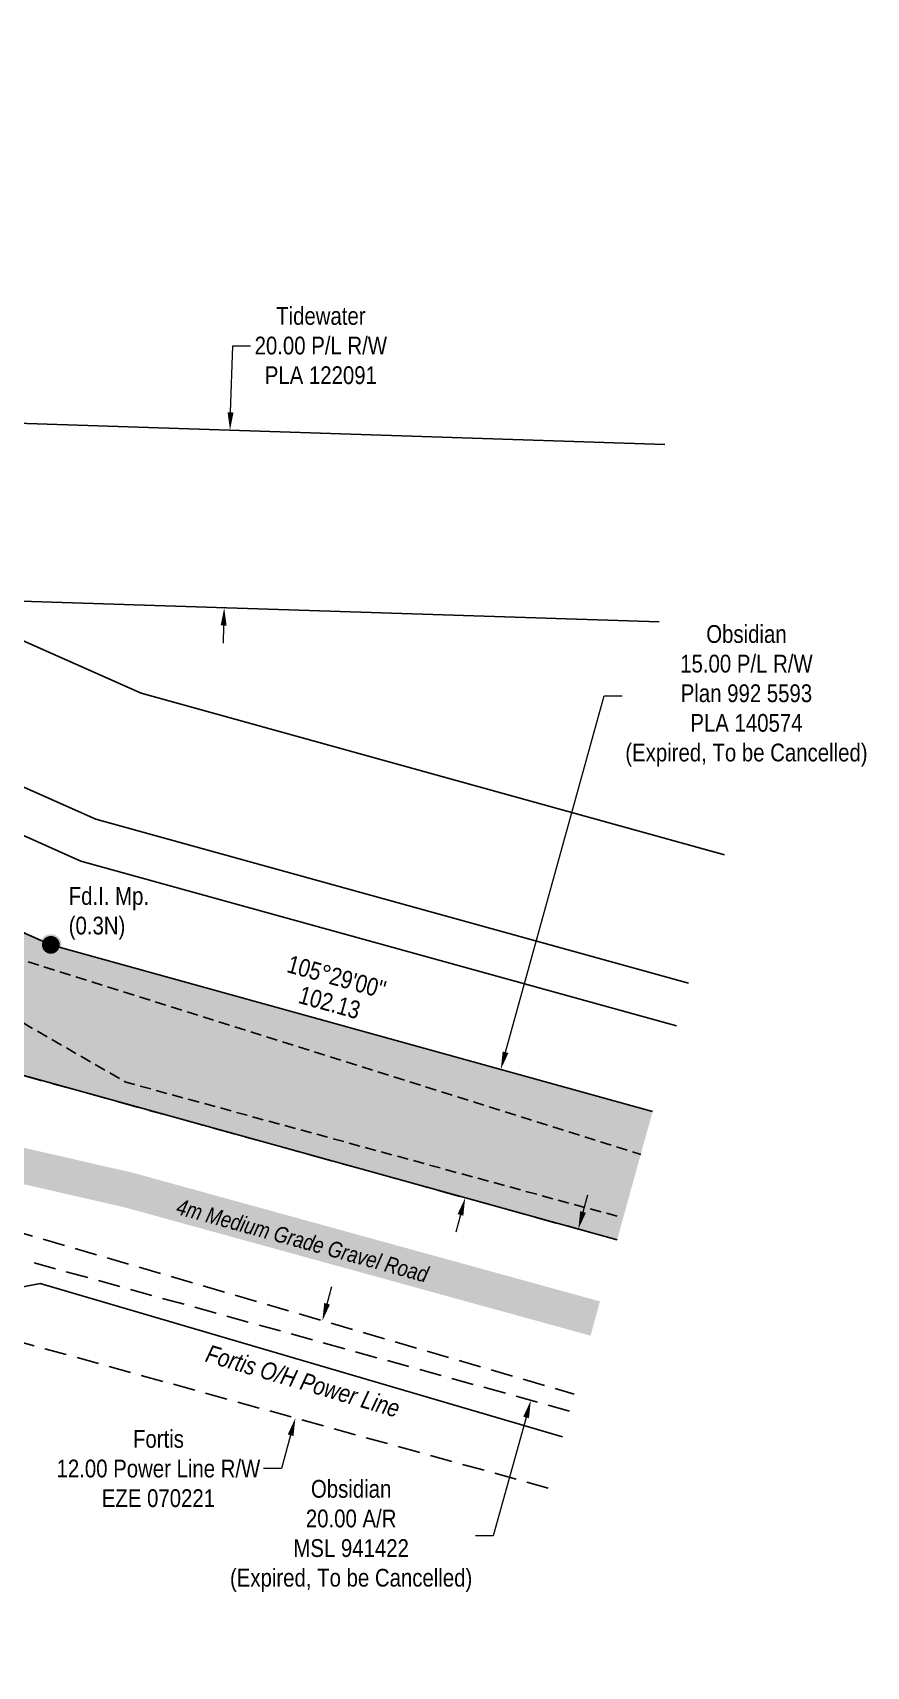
# Model space of a CAD drawing. Extents: x 594959 to 602233, y 5878755 to 5883049.
# Drawn here: x 599409 to 599878, y 5878842 to 5879761 of the extents above; entities that cross this region are included whole.
import ezdxf
from ezdxf.enums import TextEntityAlignment as Align

# ---------------------------------------------------------------- set-up
doc = ezdxf.new("R2010")
doc.units = 0
doc.header["$LTSCALE"] = 5
doc.header["$PDSIZE"] = 0.5
for name, pattern in [('foc-ACCESSROAD', [3.75, 2.5, -1.25]), ('foc-FLOWLINE', [3.75, 2.5, -1.25]), ('UG_PIPE', [1.875, 1.25, -0.625])]:
    doc.linetypes.add(name, pattern=pattern)
doc.layers.get('Defpoints').update_dxf_attribs({"color": 9})
for name, color, linetype in [('AS-PIPE-UG', 44, 'UG_PIPE'), ('AS-POWER', 104, 'foc-POWER'), ('AS-ROADS', 254, 'Continuous'), ('C-AR', 13, 'foc-ACCESSROAD'), ('C-RW', 13, 'Continuous'), ('F-EZE', 190, 'foc-FLOWLINE'), ('F-RW', 190, 'Continuous'), ('L-BD1', 253, 'Continuous'), ('L-MON', 1, 'Continuous'), ('P-PROPOSED', 10, 'Continuous'), ('P-PROPOSED-H', 21, 'Continuous')]:
    doc.layers.add(name, color=color, linetype=linetype)
for name, color, linetype, lineweight in [('C-AR-T', 13, 'Continuous', 9), ('C-RW-T', 13, 'Continuous', 9), ('F-EZE-T', 190, 'Continuous', 9), ('F-RW-T', 190, 'Continuous', 9), ('T-TEXT', 48, 'Continuous', 18)]:
    doc.layers.add(name, color=color, linetype=linetype, lineweight=lineweight)
doc.styles.add('80CG', font='ARIALN.TTF', dxfattribs={"height": 10})
doc.styles.add('80L', font='ARIALN.TTF', dxfattribs={"height": 10})
doc.styles.add('foc-LtypeFont', font='ARIALN.TTF', dxfattribs={"height": 7.35})
doc.linetypes.add('foc-POWER', pattern='A,6,-1,["P",foc-LtypeFont,S=0.2,R=0,X=-0.625,Y=-0.75],-1.24,4', length=12.24)
doc.dimstyles.new('Compass 5 000', dxfattribs={"dimscale": 5, "dimtxt": 9, "dimasz": 2, "dimexe": 0.2, "dimexo": 0.0625, "dimgap": 0.5, "dimtad": 0, "dimtih": 1, "dimtoh": 1, "dimzin": 0, "dimdsep": 46, "dimtxsty": '80CG', "dimcen": 0.1, "dimse1": 1, "dimse2": 1, "dimclrd": 256, "dimclrt": 256, "dimaunit": 1, "dimadec": 4, "dimazin": 0, "dimtfac": 0.06, "dimtofl": 0, "dimtmove": 0, "dimatfit": 1, "dimfxl": 0.2, "dimtolj": 1, "dimtzin": 0, "dimlwd": -1, "dimarcsym": 0})

# ---------------------------------------------------------------- blocks, each defined once
blk = doc.blocks.new('fdia')
at = {"color": 255, "const_width": 1}
blk.add_lwpolyline([(-0.5, 0, 1), (0.5, 0, 1)], format="xyb", close=True, dxfattribs=at)
blk = doc.blocks.new('Fdiaa')
blk.add_blockref('fdia', (0, 0))
blk = doc.blocks.new('fdib')
at = {"color": 1, "const_width": 1.6}
blk.add_lwpolyline([(-0.4, 0, 1), (0.4, 0, 1)], format="xyb", close=True, dxfattribs=at)
at = {"color": 1}
blk.add_circle((0, 0), 0.8, dxfattribs=at)
blk = doc.blocks.new('Fdibb')
blk.add_blockref('fdib', (0, 0))
blk = doc.blocks.new('fdicc')
for name in ['Fdibb', 'Fdiaa']:
    blk.add_blockref(name, (0, 0))
blk = doc.blocks.new('FDI')
blk.add_blockref('fdicc', (0, 0))
blk = doc.blocks.new('*D453')
at = {"layer": 'Defpoints', "color": 0, "transparency": 16777216}
for p in [(599519.71, 5879537.62), (599544.81, 5879536.8), (599541.56, 5879436.9)]:
    blk.add_point(p, dxfattribs=at)
at = {"layer": 'F-RW-T', "transparency": 16777216}
for p, q in [((599520.03, 5879547.62), (599521.26, 5879585.17)), ((599521.26, 5879585.17), (599531.26, 5879585.17)), ((599516.13, 5879427.72), (599515.81, 5879417.73))]:
    blk.add_line(p, q, dxfattribs=at)
for points in [[(599518.37, 5879547.67), (599521.7, 5879547.56), (599519.71, 5879537.62)], [(599514.47, 5879427.78), (599517.8, 5879427.67), (599516.46, 5879437.72)]]:
    blk.add_solid(points, dxfattribs=at)
at = {"layer": 'F-RW-T', "transparency": 16777216, "insert": (599570.8, 5879585.17), "char_height": 10, "attachment_point": 5, "style": '80CG'}
blk.add_mtext('\\A1;Tidewater\\P20.00 P/L R/W\\PPLA 122091', dxfattribs=at)
blk = doc.blocks.new('*D456')
at = {"layer": 'Defpoints', "color": 0, "transparency": 16777216}
for p in [(599580.28, 5879034.05), (599556.48, 5878981.76), (599565.13, 5878979.36)]:
    blk.add_point(p, dxfattribs=at)
at = {"layer": 'F-EZE-T', "transparency": 16777216}
for p, q in [((599574.3, 5879046.09), (599576.97, 5879055.72)), ((599553.81, 5878972.12), (599548.6, 5878953.3)), ((599548.6, 5878953.3), (599538.6, 5878953.3))]:
    blk.add_line(p, q, dxfattribs=at)
for points in [[(599572.7, 5879046.53), (599575.91, 5879045.64), (599571.63, 5879036.45)], [(599552.21, 5878972.57), (599555.42, 5878971.68), (599556.48, 5878981.76)]]:
    blk.add_solid(points, dxfattribs=at)
at = {"layer": 'F-EZE-T', "transparency": 16777216, "insert": (599479.46, 5878953.3), "char_height": 10, "attachment_point": 5, "style": '80CG'}
blk.add_mtext('\\A1;Fortis\\P12.00 Power Line R/W\\PEZE 070221', dxfattribs=at)
blk = doc.blocks.new('*D459')
at = {"layer": 'C-AR-T', "transparency": 16777216}
for p, q in [((599718.27, 5879097.72), (599720.94, 5879107.35)), ((599686.25, 5878982.11), (599667.78, 5878915.43)), ((599667.78, 5878915.43), (599657.78, 5878915.43))]:
    blk.add_line(p, q, dxfattribs=at)
for points in [[(599716.66, 5879098.16), (599719.88, 5879097.27), (599715.6, 5879088.08)], [(599684.64, 5878982.56), (599687.85, 5878981.67), (599688.92, 5878991.75)]]:
    blk.add_solid(points, dxfattribs=at)
at = {"layer": 'Defpoints', "color": 0, "transparency": 16777216}
for p in [(599336.66, 5879193.05), (599309.98, 5879096.71), (599688.92, 5878991.75)]:
    blk.add_point(p, dxfattribs=at)
at = {"layer": 'C-AR-T', "transparency": 16777216, "insert": (599587.84, 5878915.43), "char_height": 10, "attachment_point": 5, "style": '80CG'}
blk.add_mtext('\\A1;Obsidian\\P20.00 A/R\\PMSL 941422^J(Expired, To be Cancelled)', dxfattribs=at)
blk = doc.blocks.new('*D512')
at = {"layer": 'C-RW-T', "transparency": 16777216}
for p, q in [((599674.67, 5879187.58), (599730.21, 5879388.1)), ((599730.21, 5879388.1), (599740.21, 5879388.1)), ((599649.32, 5879096.06), (599646.65, 5879086.43))]:
    blk.add_line(p, q, dxfattribs=at)
for points in [[(599673.06, 5879188.03), (599676.28, 5879187.14), (599672, 5879177.95)], [(599647.71, 5879096.51), (599650.92, 5879095.62), (599651.99, 5879105.7)]]:
    blk.add_solid(points, dxfattribs=at)
at = {"layer": 'Defpoints', "color": 0, "transparency": 16777216}
for p in [(599650.08, 5879184.02), (599672, 5879177.95), (599630.07, 5879111.77)]:
    blk.add_point(p, dxfattribs=at)
at = {"layer": 'C-RW-T', "transparency": 16777216, "insert": (599810.15, 5879388.1), "char_height": 10, "attachment_point": 5, "style": '80CG'}
blk.add_mtext('\\A1;Obsidian\\P15.00 P/L R/W\\PPlan 992 5593\\PPLA 140574\\P(Expired, To be Cancelled)', dxfattribs=at)

msp = doc.modelspace()

# ---------------------------------------------------------------- hatches: boundary and pattern name
at = {"layer": 'P-PROPOSED-H'}
h = msp.add_hatch(color=256, dxfattribs=at)
h.dxf.hatch_style = 1
h.paths.add_polyline_path([(599737.395, 5879082.042), (599757.408, 5879154.29), (599418.971, 5879248.036), (599267.551, 5879315.266), (599077.201, 5879381.436), (598767.906, 5879493.801), (598661.497, 5879525.656), (598640.068, 5879453.816), (598744.337, 5879422.602), (599052.093, 5879310.796), (599239.984, 5879245.48), (599393.616, 5879177.268)])

# ---------------------------------------------------------------- linework, layer by layer
at = {"layer": 'AS-PIPE-UG', "flags": 128}
for points in [[(598655.115, 5879504.26), (599047.256, 5879368.956), (599191.626, 5879319.751), (599365.986, 5879251.101), (599366.529, 5879250.874), (599749.556, 5879130.431), (599750.71, 5879130.108)], [(599737.426, 5879095.336), (599461.196, 5879170.756), (599387.901, 5879212.931), (599354.696, 5879233.601), (599312.766, 5879252.876), (599286.541, 5879253.946), (599252.316, 5879245.281), (599233.806, 5879238.451), (599193.941, 5879228.866), (599096.111, 5879191.796)]]:
    msp.add_lwpolyline(points, dxfattribs=at)
at = {"layer": 'AS-POWER', "flags": 128}
msp.add_lwpolyline([(599330.52, 5879041.532), (599412.931, 5879057.399), (599706.677, 5878971.144)], dxfattribs=at)
at = {"layer": 'AS-ROADS', "const_width": 19.992, "flags": 128}
msp.add_lwpolyline([(599181.932, 5879127.408), (599300.361, 5879137.501), (599379.751, 5879129.091), (599462.721, 5879110.071), (599725.132, 5879037.771)], dxfattribs=at)
at = {"layer": 'C-AR', "flags": 128}
msp.add_lwpolyline([(599710.712, 5878985.712), (599257.579, 5879111.229), (599220.04, 5879191.844), (599144.869, 5879246.171), (599737.395, 5879082.042)], dxfattribs=at)
at = {"layer": 'C-RW', "flags": 128}
msp.add_lwpolyline([(598661.497, 5879525.656), (598767.906, 5879493.801), (599077.201, 5879381.436), (599267.551, 5879315.266), (599350.816, 5879278.336), (599418.971, 5879248.036), (599757.408, 5879154.29)], dxfattribs=at)
at = {"layer": 'F-EZE', "flags": 128}
msp.add_lwpolyline([(599698.704, 5878942.363), (599398.143, 5879025.618), (599354.896, 5879015.291), (599352.558, 5879100.478), (599713.351, 5878995.239)], dxfattribs=at)
at = {"layer": 'F-RW', "flags": 128}
for points in [[(598731.785, 5879761.299), (598847.56, 5879726.766), (599017.959, 5879665.374), (599111.992, 5879631.497), (599161.114, 5879613.8), (599277.76, 5879573.279), (599355.597, 5879546.238), (599366.005, 5879542.622), (599399.748, 5879541.524), (599764.274, 5879529.663)], [(598704.354, 5879669.337), (598815.044, 5879636.201), (599127.418, 5879522.717), (599357.015, 5879442.904), (599396.496, 5879441.619), (599761.024, 5879429.758)], [(599770.879, 5879202.419), (599435.886, 5879295.212), (599371.079, 5879324.023), (599285.919, 5879361.794), (599093.94, 5879428.53), (598783.619, 5879541.268), (598675.783, 5879573.55)], [(598661.497, 5879525.656), (598767.906, 5879493.801), (599077.201, 5879381.436), (599267.551, 5879315.266), (599350.816, 5879278.336), (599418.971, 5879248.036), (599757.408, 5879154.29)]]:
    msp.add_lwpolyline(points, dxfattribs=at)
at = {"layer": 'F-RW'}
for points in [[(599797.82, 5879298.678), (599469.681, 5879389.572), (599322.684, 5879454.838), (599127.418, 5879522.717), (598815.044, 5879636.201), (598704.354, 5879669.337)], [(598682.925, 5879597.497), (598791.475, 5879565.001), (599102.309, 5879452.077), (599295.118, 5879385.052), (599444.326, 5879318.804), (599777.614, 5879226.484)]]:
    msp.add_lwpolyline(points, dxfattribs=at)
at = {"layer": 'P-PROPOSED'}
for points in [[(598661.497, 5879525.656), (598767.906, 5879493.801), (599077.201, 5879381.436), (599267.551, 5879315.266), (599418.971, 5879248.036), (599757.408, 5879154.29)], [(599737.395, 5879082.042), (599393.616, 5879177.268), (599239.984, 5879245.48), (599052.093, 5879310.796), (598744.337, 5879422.602), (598640.068, 5879453.816)]]:
    msp.add_lwpolyline(points, dxfattribs=at)

# ---------------------------------------------------------------- block references
at = {"layer": 'L-MON', "xscale": 4.997883050000012, "yscale": 4.997883050000012, "zscale": 4.997883050000012}
msp.add_blockref('FDI', (599418.971, 5879248.036), dxfattribs=at)

# ---------------------------------------------------------------- texts
at = {"layer": 'AS-POWER', "insert": (599507.744, 5879023.365), "char_height": 10, "attachment_point": 1, "rotation": 343.635725, "style": '80L'}
msp.add_mtext_dynamic_manual_height_columns('\\pi0.32626;{\\fArial Narrow|b0|i1|c0|p34;Fortis O/H Power Line}', width=112.50109, gutter_width=50, heights=[0], dxfattribs=at)
at = {"layer": 'L-BD1', "style": '80L'}
for s, height, p in [("105°29'00''", 9.99153, (599579.731, 5879230.049)), ('102.13', 9.9915, (599575.73, 5879215.606))]:
    msp.add_text(s, height=height, rotation=344.5173, dxfattribs=at).set_placement(p, align=Align.MIDDLE)
at = {"layer": 'L-MON', "insert": (599429.024, 5879280.53), "char_height": 9.9958, "attachment_point": 1, "style": '80L'}
msp.add_mtext_dynamic_manual_height_columns('Fd.I. Mp.\\P(0.3N)', width=44.31043, gutter_width=49.979, heights=[0], dxfattribs=at)
at = {"layer": 'T-TEXT', "insert": (599490.996, 5879105.482, 0.436), "char_height": 8.99613, "attachment_point": 1, "rotation": 344.595836, "style": '80L'}
msp.add_mtext_dynamic_manual_height_columns('\\pi0.28124;{\\fArial Narrow|b0|i1|c0|p18;4m Medium Grade Gravel Road}', width=146.66064, gutter_width=47.48, heights=[0], dxfattribs=at)

# ---------------------------------------------------------------- dimensions: what is measured, and where the dimension line sits
at = {"layer": 'C-AR-T', "color": 4}
dim = msp.add_linear_dim(base=(599688.918, 5878991.748), p1=(599336.66, 5879193.045), p2=(599309.977, 5879096.715), angle=254.517318, text='Obsidian\\P20.00 A/R\\PMSL 941422^J(Expired, To be Cancelled)', dimstyle='Compass 5 000', dxfattribs=at)
dim.commit()
dim.dimension.update_dxf_attribs({"geometry": '*D459', "text_midpoint": (599587.84, 5878915.433), "dimtype": 161})
at = {"layer": 'C-RW-T', "color": 4}
dim = msp.add_linear_dim(base=(599672, 5879177.948), p1=(599630.07, 5879111.771), p2=(599650.082, 5879184.019), angle=74.517318, text='Obsidian\\P15.00 P/L R/W\\PPlan 992 5593\\PPLA 140574\\P(Expired, To be Cancelled)', dimstyle='Compass 5 000', dxfattribs=at)
dim.commit()
dim.dimension.update_dxf_attribs({"geometry": '*D512', "text_midpoint": (599810.151, 5879388.1), "dimtype": 161})
at = {"layer": 'F-EZE-T'}
dim = msp.add_linear_dim(base=(599556.483, 5878981.758), p1=(599580.281, 5879034.054), p2=(599565.132, 5878979.362), angle=254.517318, text='Fortis\\P12.00 Power Line R/W\\PEZE 070221', dimstyle='Compass 5 000', dxfattribs=at)
dim.commit()
dim.dimension.update_dxf_attribs({"geometry": '*D456', "text_midpoint": (599479.459, 5878953.298), "dimtype": 161})
at = {"layer": 'F-RW-T'}
dim = msp.add_linear_dim(base=(599519.709, 5879537.62), p1=(599541.557, 5879436.899), p2=(599544.808, 5879536.804), angle=88.136403, text='Tidewater\\P20.00 P/L R/W\\PPLA 122091', dimstyle='Compass 5 000', dxfattribs=at)
dim.commit()
dim.dimension.update_dxf_attribs({"geometry": '*D453', "text_midpoint": (599570.796, 5879585.173), "dimtype": 161})

doc.saveas('drawing.dxf')
